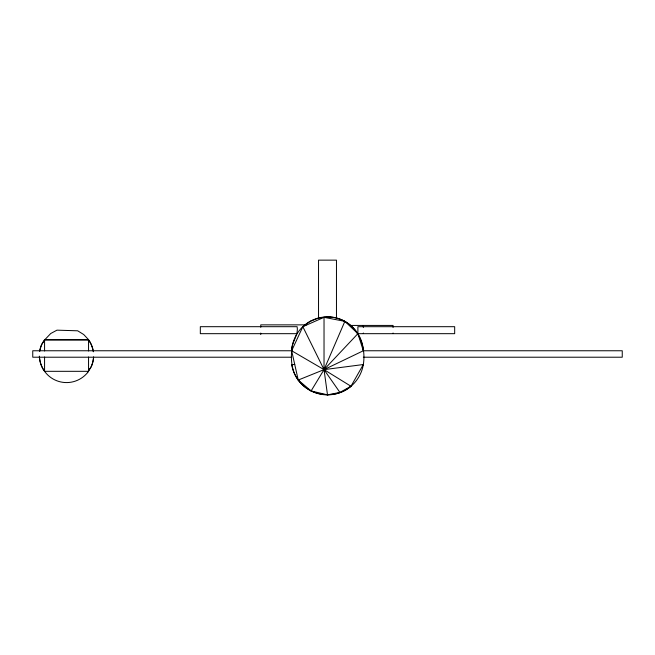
<?xml version="1.0" encoding="UTF-8"?>
<svg xmlns="http://www.w3.org/2000/svg" width="655" height="655" viewBox="0 0 655 655"><rect width="100%" height="100%" fill="white"/><g stroke="black" fill="none" stroke-linecap="round" stroke-linejoin="round"><path stroke-width="0.98" d="M291.663 357.212L32.75 357.212L32.75 350.761L291.663 350.761A35.894 35.894 0 0 1 327.5 316.881C352.857 317.102 367.111 341.034 363.337 364.532L350.974 386.262C335.614 399.607 310.069 396.602 298.23 380.056C291.86 371.606 290.779 360.995 291.663 350.761C291.426 342.057 298.77 335.417 297.108 326.689L200.324 326.689L200.324 333.673L297.108 333.673M291.663 350.761L324.029 369.633L350.974 386.262L339.912 392.41L324.029 369.633L302.839 326.689L324.029 317.323L344.857 321.359L324.029 369.633L311.1 390.945L298.23 380.056L291.663 350.761L302.839 326.689L310.142 321.359L318.535 318.019L330.423 316.512M44.122 340.715L41.863 344.366A27.092 27.092 0 0 0 39.824 351.137M93.444 358.129A26.994 26.994 0 0 1 91.119 366.857L87.467 372.703L91.258 366.628A27.092 27.092 0 0 0 93.616 356.836M93.395 351.784A27.092 27.092 0 0 0 88.548 339.667L44.573 339.667L41.724 344.252A27.002 27.002 0 0 0 39.677 351.064M344.857 321.359L357.892 333.673L454.676 333.673L454.676 326.689L357.892 326.689L357.892 333.673L324.029 369.633L298.23 380.056M311.1 390.945L327.5 394.859L339.912 392.41M362.543 364.532L363.337 364.532L324.029 369.633L327.5 394.859M306.368 324.864L260.755 324.864L260.755 327.271M350.13 325.429L393.065 325.429L393.065 327.459M363.337 357.212L622.25 357.212L622.25 350.761L363.337 350.761L324.029 369.633L324.029 317.323M294.75 364.532L291.663 364.532A36.336 36.336 0 0 0 363.337 364.532M39.349 356.148A27.002 27.002 0 0 0 44.573 371.319L88.548 371.319L88.548 357M88.057 339.667L88.351 339.986L44.573 339.986L50.73 333.51L56.96 330.161L77.683 330.8L83.701 334.517L88.548 339.667L88.548 350.99M88.261 339.667L88.548 339.986A26.994 26.994 0 0 1 93.166 351.088M357.892 333.673L363.337 350.761A35.894 35.894 0 0 0 327.5 316.881M393.065 333.01L393.065 333.559M363.337 325.429L363.337 327.459M363.337 333.01L363.337 333.559M336.465 318.019L336.465 260.141L318.535 260.141L318.535 318.019M260.755 333.067L260.755 334.476M44.573 339.667L44.573 350.974M44.573 356.967L44.573 371.319M87.533 372.638A27.092 27.092 0 0 1 39.603 358.203"/></g></svg>
